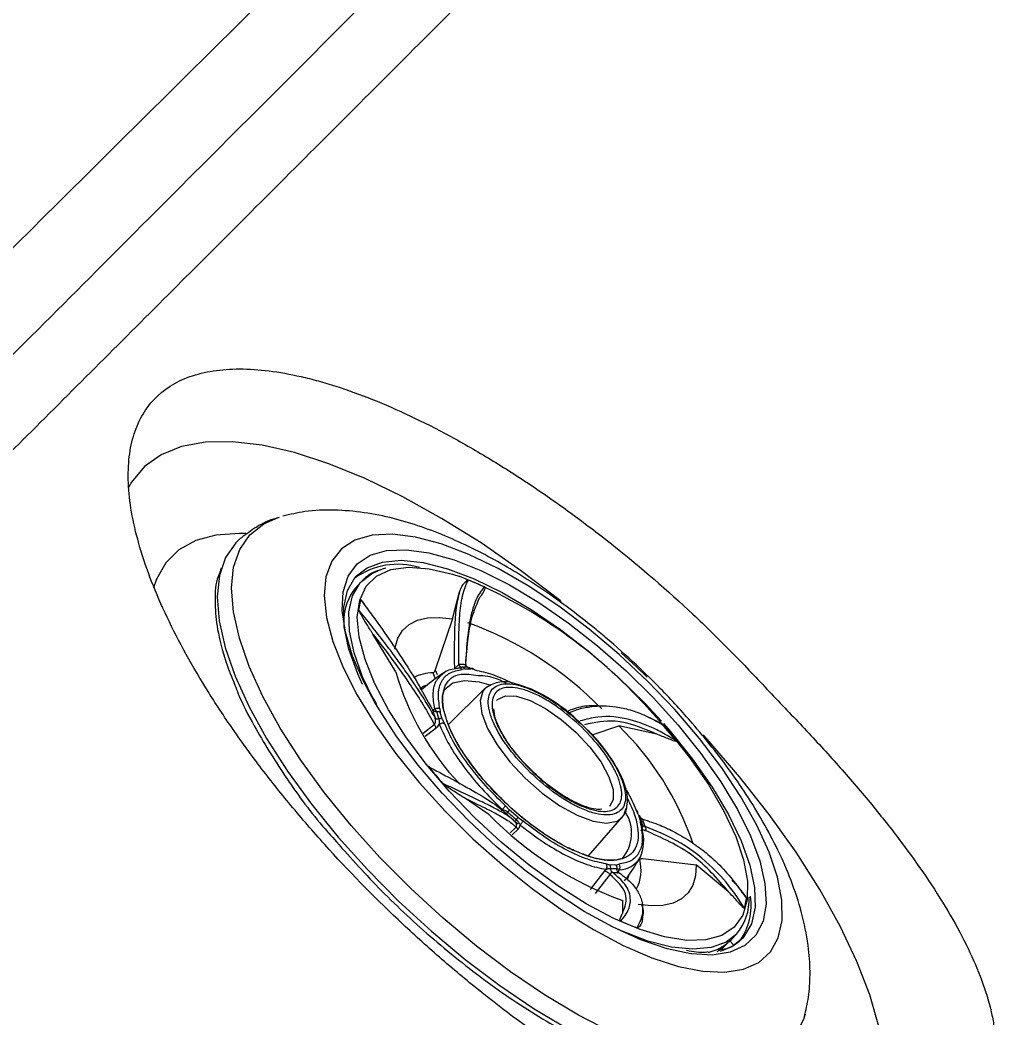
# Model space of a CAD drawing. Header units: inches. Extents: x 2 to 86, y -22 to 129.
# Drawn here: x 19.673 to 22.274, y 11.605 to 14.263 of the extents above; entities that cross this region are included whole.
import ezdxf

# ---------------------------------------------------------------- set-up
doc = ezdxf.new("R2010")
doc.units = ezdxf.units.IN
doc.header["$MEASUREMENT"] = 0
doc.layers.add('1', color=4, linetype='Continuous')
doc.layers.add('BDIM_CYAN', color=4, linetype='Continuous')

# ---------------------------------------------------------------- blocks, each defined once
blk = doc.blocks.new('2020 HS PILLOW')
at = {"layer": '1', "color": 2}
for points, knots in [([(5.8034, -0.0127), (5.5758, -0.0117), (5.1207, -0.0097), (4.4379, -0.0073), (3.7551, -0.0052), (3.0724, -0.0034), (2.3896, -0.0021), (1.7069, -0.001), (1.0241, -0.0003), (0.3414, 0), (-0.3414, 0), (-1.0241, -0.0003), (-1.7069, -0.001), (-2.3896, -0.0021), (-3.0724, -0.0034), (-3.7551, -0.0052), (-4.4379, -0.0073), (-5.1207, -0.0097), (-5.5758, -0.0117), (-5.8034, -0.0127)], [0, 0, 0, 0, 0.058824, 0.117648, 0.176472, 0.235295, 0.294119, 0.352942, 0.411765, 0.470588, 0.529412, 0.588235, 0.647058, 0.705881, 0.764705, 0.823528, 0.882352, 0.941176, 1, 1, 1, 1]), ([(5.8027, -0.0093), (4.0523, -0.005), (0.1838, 0.0045), (-3.6846, -0.0044), (-5.8027, -0.0093)], [0, 0, 0, 0, 0.452479, 1, 1, 1, 1])]:
    blk.add_open_spline(points, degree=3, knots=knots, dxfattribs=at)
blk = doc.blocks.new('2020 RHYTHM')
at = {"layer": 'BDIM_CYAN', "color": 3}
for p, q in [((17.9899, 11.9529), (17.9782, 11.9492)), ((18.2559, 11.8122), (18.2637, 11.8148)), ((18.2729, 11.8178), (18.2639, 11.8146)), ((18.2088, 11.782), (18.1957, 11.7682)), ((18.4508, 11.6825), (18.4698, 11.7549)), ((18.4508, 11.6825), (18.4051, 11.547)), ((18.3005, 11.5417), (18.2395, 11.6422)), ((18.4058, 11.522), (18.3993, 11.5387)), ((18.4051, 11.547), (18.41, 11.5342)), ((18.4839, 11.5501), (18.4766, 11.5477)), ((18.4839, 11.5501), (18.5001, 11.5495)), ((18.5103, 11.5466), (18.5001, 11.5495)), ((18.538, 11.4979), (18.4403, 11.4016)), ((18.3991, 11.44), (18.4031, 11.4419)), ((18.4031, 11.4419), (18.4089, 11.4358)), ((18.4176, 11.4429), (18.418, 11.4347)), ((18.424, 11.416), (18.418, 11.4347)), ((18.3732, 11.3786), (18.4028, 11.4013)), ((18.424, 11.416), (18.4301, 11.404)), ((18.802, 11.3949), (18.7888, 11.4075)), ((18.3781, 11.3702), (18.4075, 11.3926)), ((18.8232, 11.3739), (18.8935, 11.3979)), ((18.9945, 11.3755), (18.8935, 11.3979)), ((18.5478, 11.1617), (18.4828, 11.2058)), ((18.5923, 11.1848), (18.6029, 11.1738)), ((18.6251, 11.1544), (18.6029, 11.1738)), ((18.946, 11.161), (18.9399, 11.1731)), ((18.946, 11.161), (18.9519, 11.1423)), ((18.6175, 11.1431), (18.6196, 11.1403)), ((18.6251, 11.1544), (18.6384, 11.1447)), ((18.813, 11.0514), (18.9029, 11.1546)), ((18.9555, 11.1384), (18.9493, 11.1579)), ((18.9523, 11.1341), (18.9519, 11.1423)), ((18.6045, 11.1129), (18.6198, 11.1276)), ((18.6102, 11.108), (18.6259, 11.1231)), ((18.9534, 11.1185), (18.9554, 11.123)), ((18.1326, 11.1002), (18.1327, 11.1002)), ((18.1331, 11.1006), (18.1424, 11.0889)), ((18.8597, 11.0304), (18.8698, 11.0275)), ((18.8861, 11.0269), (18.8698, 11.0275)), ((18.8861, 11.0269), (18.8934, 11.0293)), ((18.9574, 11.0444), (19.0997, 11.0279)), ((19.1856, 10.9564), (19.0997, 11.0279)), ((18.8184, 10.9626), (18.8565, 11.012)), ((18.87, 11.0025), (18.8309, 10.9518)), ((18.8565, 11.012), (18.8597, 11.0159)), ((18.9194, 10.9989), (18.9162, 10.9882)), ((19.2228, 10.9521), (19.2188, 10.9602)), ((18.9043, 10.8996), (18.9044, 10.9325)), ((19.1936, 10.8294), (19.2066, 10.8432)), ((19.1779, 10.8136), (19.1896, 10.8253)), ((19.1896, 10.8253), (19.1936, 10.8294)), ((19.1985, 10.816), (19.1896, 10.8253)), ((19.1664, 10.8021), (19.1653, 10.8032))]:
    blk.add_line(p, q, dxfattribs=at)
at = {"layer": 'BDIM_CYAN', "color": 3, "flags": 128}
for points in [[(18.7405, 11.729), (18.7373, 11.7315), (18.6325, 11.8115), (18.5271, 11.8847), (18.4223, 11.9503), (18.3192, 12.0078), (18.2188, 12.0565), (18.1222, 12.0958), (18.0305, 12.1253), (17.9446, 12.1448), (17.8654, 12.1541), (17.7937, 12.1529), (17.7304, 12.1414), (17.6761, 12.1197), (17.6314, 12.088), (17.5967, 12.0466), (17.5886, 12.0328)], [(18.1812, 11.1327), (18.1108, 11.2194), (18.0477, 11.3063), (17.9927, 11.3921), (17.9468, 11.4757), (17.9104, 11.5558), (17.8841, 11.6313), (17.8683, 11.7012), (17.8631, 11.7645), (17.8688, 11.8203), (17.8851, 11.8678), (17.9119, 11.9064), (17.9488, 11.9355), (17.9875, 11.9523)], [(17.9013, 11.9097), (17.8843, 11.9102), (17.8218, 11.9057), (17.7678, 11.891), (17.7231, 11.8662), (17.6882, 11.8317), (17.6634, 11.788), (17.6558, 11.7655)], [(18.3624, 11.2474), (18.4315, 11.171), (18.5057, 11.0974), (18.5838, 11.0279), (18.6642, 10.9636), (18.7456, 10.9058), (18.8266, 10.8555), (18.9057, 10.8135), (18.9814, 10.7807), (19.0525, 10.7576), (19.1176, 10.7446), (19.1756, 10.742), (19.2254, 10.7498), (19.2663, 10.7678), (19.2974, 10.7958), (19.3181, 10.8333), (19.3282, 10.8795), (19.3274, 10.9337), (19.3158, 10.9948), (19.2935, 11.0619), (19.261, 11.1336), (19.2188, 11.2088), (19.1677, 11.286), (19.1086, 11.3639), (19.0425, 11.4412), (18.9707, 11.5163), (18.8944, 11.5881), (18.815, 11.6552), (18.7339, 11.7163), (18.6525, 11.7705), (18.5723, 11.8168), (18.4947, 11.8542), (18.4212, 11.8823), (18.3529, 11.9003), (18.2912, 11.9081), (18.2372, 11.9056), (18.1917, 11.8926), (18.1557, 11.8695), (18.1297, 11.8367), (18.1143, 11.7948), (18.1096, 11.7445), (18.1158, 11.6867), (18.1328, 11.6225), (18.1603, 11.5529), (18.1977, 11.4793), (18.2445, 11.4029), (18.2997, 11.3252), (18.3624, 11.2474)], [(17.8881, 11.8981), (17.8744, 11.8852), (17.8473, 11.8461), (17.8307, 11.798), (17.825, 11.7415), (17.8302, 11.6773), (17.8462, 11.6065), (17.8728, 11.53), (17.9097, 11.4489), (17.9563, 11.3643), (18.0119, 11.2773), (18.0759, 11.1893), (18.1472, 11.1015)], [(18.2438, 11.4614), (18.2151, 11.5152), (18.1854, 11.5838), (18.1661, 11.6474), (18.1577, 11.7048), (18.1602, 11.7549), (18.1736, 11.7966), (18.1977, 11.8292), (18.232, 11.8521), (18.2759, 11.8647), (18.3284, 11.8668), (18.3885, 11.8585), (18.4552, 11.8398), (18.527, 11.8112), (18.6026, 11.7731), (18.6805, 11.7264), (18.7593, 11.6719), (18.8373, 11.6107), (18.913, 11.544), (18.985, 11.473), (19.0519, 11.3993)], [(18.1961, 11.7973), (18.2237, 11.8188), (18.2648, 11.834), (18.315, 11.8386), (18.3732, 11.8326), (18.4383, 11.816), (18.5089, 11.7892), (18.5835, 11.7528), (18.6607, 11.7074), (18.7389, 11.654), (18.8165, 11.5937), (18.8919, 11.5277), (18.9636, 11.4573), (19.007, 11.4104)], [(19.0243, 11.3863), (19.0821, 11.3138), (19.1322, 11.2416), (19.1734, 11.171), (19.2049, 11.1037), (19.226, 11.0411), (19.2362, 10.9845), (19.2355, 10.9351), (19.2236, 10.894), (19.201, 10.862), (19.1681, 10.8398), (19.1256, 10.828), (19.0744, 10.8267), (19.0155, 10.836), (18.9504, 10.8556), (18.8802, 10.8853), (18.8066, 10.9242), (18.7311, 10.9717), (18.6554, 11.0267), (18.5809, 11.0879), (18.5093, 11.1542), (18.4422, 11.2241), (18.381, 11.2961), (18.3269, 11.3687), (18.2812, 11.4403), (18.2447, 11.5094), (18.2184, 11.5745), (18.2026, 11.6343), (18.1979, 11.6875), (18.2042, 11.7328), (18.2215, 11.7695), (18.2493, 11.7966), (18.2871, 11.8137), (18.3341, 11.8203), (18.3893, 11.8163), (18.4515, 11.8017), (18.4703, 11.7957)], [(18.2088, 11.782), (18.2357, 11.803), (18.2559, 11.8122)], [(18.2119, 11.5079), (18.1991, 11.5365), (18.1757, 11.6019), (18.1633, 11.6613), (18.1619, 11.7138), (18.1717, 11.758), (18.1925, 11.7933), (18.1961, 11.7973)], [(18.2399, 11.4695), (18.2118, 11.5287), (18.1891, 11.5922), (18.177, 11.65), (18.1757, 11.701), (18.1852, 11.744), (18.2053, 11.7782), (18.2088, 11.782)], [(18.2979, 11.6019), (18.2986, 11.6063), (18.3058, 11.6313), (18.3183, 11.652), (18.3358, 11.6681), (18.3582, 11.6792), (18.385, 11.6854), (18.4161, 11.6865), (18.4508, 11.6825)], [(18.969, 11.5279), (18.9407, 11.5549), (18.9001, 11.5926)], [(18.4275, 11.4907), (18.4303, 11.4949), (18.4518, 11.512), (18.4829, 11.5188), (18.5224, 11.5149), (18.5535, 11.5061)], [(18.538, 11.4979), (18.5318, 11.4899), (18.5247, 11.4643), (18.5289, 11.4305), (18.5442, 11.3907), (18.5697, 11.347), (18.6039, 11.3021), (18.6448, 11.2585), (18.69, 11.2187), (18.737, 11.1852), (18.7829, 11.1598), (18.8251, 11.144), (18.8612, 11.1387), (18.8891, 11.1443), (18.9029, 11.1546)], [(19.0881, 10.7905), (19.0856, 10.7908), (19.0221, 10.8044), (18.9526, 10.8281), (18.8787, 10.8615), (18.8018, 10.904), (18.7233, 10.9548), (18.6447, 11.0127), (18.5676, 11.0769), (18.4936, 11.1459), (18.424, 11.2184), (18.3601, 11.293), (18.3033, 11.3684), (18.2547, 11.4429), (18.2438, 11.4614)], [(18.5686, 11.4658), (18.5711, 11.4682), (18.5921, 11.4776), (18.6217, 11.4765), (18.658, 11.4651), (18.6984, 11.4441), (18.7403, 11.415), (18.7807, 11.3798), (18.817, 11.3408), (18.8466, 11.3008), (18.8675, 11.2624), (18.8783, 11.2283), (18.8783, 11.2007), (18.869, 11.1832)], [(18.9553, 11.4623), (18.96, 11.4575), (19.0243, 11.3863)], [(19.0126, 11.4042), (19.0301, 11.3841), (19.0901, 11.3094), (19.1423, 11.2348), (19.1857, 11.1619), (19.2194, 11.092), (19.2427, 11.0267), (19.2552, 10.9672), (19.2565, 10.9148), (19.2467, 10.8705), (19.226, 10.8353), (19.2225, 10.8314)], [(19.0519, 11.3993), (19.1124, 11.3241), (19.1653, 11.249), (19.2095, 11.1754), (19.2442, 11.1048), (19.2687, 11.0385), (19.2826, 10.9778), (19.2856, 10.924), (19.2776, 10.878), (19.2588, 10.8407), (19.2295, 10.8129), (19.1904, 10.7952), (19.1421, 10.7877), (19.0881, 10.7905)], [(19.5127, 10.252), (19.5453, 10.2833), (19.5748, 10.3294), (19.5937, 10.3844), (19.602, 10.4479), (19.5993, 10.519), (19.5859, 10.5972), (19.5618, 10.6814), (19.5272, 10.7709), (19.4826, 10.8647), (19.4285, 10.9618), (19.3653, 11.0612), (19.2938, 11.1617), (19.2147, 11.2625), (19.1289, 11.3623), (19.1184, 11.3739)], [(18.9029, 11.1546), (18.9071, 11.1603), (18.9135, 11.1788)], [(19.3893, 10.6299), (19.385, 10.6157), (19.3634, 10.5726), (19.3315, 10.5387), (19.2898, 10.5145), (19.2388, 10.5004), (19.1792, 10.4965), (19.112, 10.5029), (19.0379, 10.5196), (18.9582, 10.5462), (18.8739, 10.5824), (18.7861, 10.6277), (18.6962, 10.6815), (18.6053, 10.743), (18.5148, 10.8113), (18.4259, 10.8855), (18.3399, 10.9646), (18.2579, 11.0474), (18.1812, 11.1327)], [(18.1472, 11.1015), (18.2249, 11.015), (18.3079, 10.9312), (18.3951, 10.8511), (18.4851, 10.7759), (18.5768, 10.7067), (18.6689, 10.6444), (18.76, 10.59), (18.8489, 10.5441), (18.9343, 10.5074), (19.015, 10.4804), (19.09, 10.4636), (19.0931, 10.4631)], [(19.0997, 11.0279), (19.0978, 10.9988), (19.0905, 10.9737), (19.078, 10.953), (19.0605, 10.937), (19.0382, 10.9258), (19.0113, 10.9196), (18.9803, 10.9185), (18.9455, 10.9226)], [(19.2066, 10.8432), (19.1796, 10.8222), (19.1397, 10.8074), (19.0909, 10.8029), (19.0343, 10.8088), (18.9711, 10.8249), (18.9025, 10.851), (18.8721, 10.8649)], [(19.2225, 10.8314), (19.1948, 10.8098), (19.1631, 10.7969)]]:
    blk.add_lwpolyline(points, dxfattribs=at)
at = {"layer": 'BDIM_CYAN', "color": 3}
for centre, radius, start, end in [((18.3055, 11.6319), 0.1961, 72.9408, 126.0257), ((17.9681, 10.5456), 1.3472, 42.877, 68.1121), ((18.2183, 11.0601), 0.7759, 65.7827, 69.239), ((18.2983, 11.6783), 0.1364, 138.7632, 181.4859), ((18.3557, 11.6882), 0.1554, 162.9664, 173.0701), ((18.1632, 10.7692), 0.9613, 44.5264, 69.999), ((18.471, 11.4049), 0.1563, 84.7052, 91.0233), ((18.9951, 11.7389), 0.7221, 195.847, 223.4487), ((18.3962, 11.4396), 0.0991, 88.2375, 119.0755), ((18.479, 11.4027), 0.1513, 84.7042, 91.0237), ((18.6632, 11.5119), 0.2745, 195.383, 199.7229), ((18.6652, 11.5063), 0.2659, 195.3829, 199.7229), ((17.8767, 10.4111), 1.5047, 38.9487, 41.171), ((18.3426, 10.8314), 0.7902, 18.8153, 45.8003), ((19.5582, 12.2349), 1.5047, 218.9487, 221.1708), ((19.2332, 11.8358), 0.9613, 224.5264, 249.999), ((19.1971, 11.8325), 0.8943, 227.9668, 229.8996), ((18.8231, 11.1118), 0.1047, 319.6769, 32.8854), ((18.6998, 11.0654), 0.2659, 15.3829, 19.7229), ((18.6989, 11.0567), 0.2745, 15.383, 19.7228), ((18.8516, 11.0916), 0.1085, 336.0506, 16.7905), ((18.8936, 11.0807), 0.066, 270.8247, 329.8898), ((18.8404, 11.0136), 0.1125, 333.6434, 14.178), ((18.8859, 11.169), 0.1513, 264.7042, 271.0238), ((18.8911, 11.1637), 0.1563, 264.7042, 271.0238), ((19.1003, 10.9349), 0.1403, 319.2005, 2.8931), ((19.0773, 10.9206), 0.1685, 325.5023, 8.0945), ((19.0792, 10.9578), 0.1554, 342.9664, 353.0701), ((19.2165, 11.5859), 0.7759, 245.7827, 249.2386), ((19.1034, 10.9184), 0.1268, 282.7676, 312.797), ((19.0995, 10.8959), 0.1136, 299.6879, 313.6374)]:
    blk.add_arc(centre, radius, start, end, dxfattribs=at)
for points, knots in [([(15.5649, 10.4161), (15.5831, 10.4342), (15.6193, 10.4704), (15.6737, 10.5247), (15.7279, 10.579), (15.782, 10.633), (15.8359, 10.6869), (15.8896, 10.7407), (15.9431, 10.7942), (15.9965, 10.8475), (16.0496, 10.9007), (16.1025, 10.9536), (16.1552, 11.0063), (16.2077, 11.0588), (16.3615, 11.2126), (16.6187, 11.4698), (16.9801, 11.8312), (17.3507, 12.2017), (17.6573, 12.5084), (17.9138, 12.7649), (18.1038, 12.9549), (18.3008, 13.152), (18.4871, 13.3382), (18.6723, 13.5233), (18.8594, 13.7104), (19.0571, 13.9081), (19.3006, 14.1517), (19.5646, 14.4155), (19.8224, 14.6735), (20.008, 14.8589), (20.2003, 15.0516), (20.3784, 15.2296), (20.5635, 15.4148), (20.6928, 15.5441), (20.8254, 15.6765), (20.9581, 15.8089), (21.0878, 15.9389), (21.1949, 16.0461), (21.2846, 16.1355), (21.3618, 16.2129), (21.4279, 16.2791), (21.4829, 16.3341), (21.5265, 16.3778), (21.5588, 16.41), (21.5798, 16.4309), (21.59, 16.4411), (21.5932, 16.4443)], [0, 0, 0, 0, 0.010031, 0.019992, 0.029884, 0.039706, 0.049459, 0.059143, 0.068758, 0.078304, 0.087781, 0.097188, 0.106527, 0.115798, 0.124999, 0.187721, 0.25, 0.310343, 0.374999, 0.403116, 0.437499, 0.46875, 0.5, 0.528744, 0.559159, 0.591245, 0.625, 0.677541, 0.719208, 0.75, 0.767403, 0.8125, 0.83618, 0.857014, 0.875, 0.90022, 0.921053, 0.9375, 0.951594, 0.963894, 0.974399, 0.98311, 0.990026, 0.995147, 0.998472, 1, 1, 1, 1]), ([(19.4519, 14.7923), (19.2418, 14.5921), (19.035, 14.3929), (18.6278, 13.998), (18.4274, 13.8024), (17.8358, 13.2217), (17.4539, 12.843), (16.7148, 12.1061), (16.3577, 11.7478), (15.841, 11.2272), (15.672, 11.0565), (15.4234, 10.8052), (15.3413, 10.7221), (15.1788, 10.5576), (15.0983, 10.4761), (15.0186, 10.3956)], [0, 0, 0, 0, 0.125, 0.125, 0.25, 0.25, 0.5, 0.5, 0.75, 0.75, 0.875, 0.875, 0.9375, 0.9375, 1, 1, 1, 1]), ([(15.2421, 10.3413), (15.4032, 10.5024), (15.5671, 10.6671), (15.9013, 11.0021), (16.0713, 11.1727), (16.5898, 11.6929), (16.9465, 12.0506), (17.4965, 12.6018), (17.6823, 12.788), (18.0585, 13.1647), (18.2489, 13.3553), (18.6336, 13.7405), (18.8279, 13.935), (19.2194, 14.3279), (19.4166, 14.5262), (19.6141, 14.7262)], [0, 0, 0, 0, 0.125, 0.125, 0.25, 0.25, 0.5, 0.5, 0.625, 0.625, 0.75, 0.75, 0.875, 0.875, 1, 1, 1, 1]), ([(19.7192, 10.2845), (19.7628, 10.3011), (19.7986, 10.3237), (19.8404, 10.3661), (19.8524, 10.3816), (19.8673, 10.4072), (19.8718, 10.4161), (19.8797, 10.4346), (19.8831, 10.4442), (19.8972, 10.4934), (19.8997, 10.5372), (19.8924, 10.5975), (19.8903, 10.6099), (19.8853, 10.6352), (19.8822, 10.6481), (19.8714, 10.6874), (19.8622, 10.7143), (19.8401, 10.7696), (19.8271, 10.7979), (19.7975, 10.8561), (19.7808, 10.886), (19.7254, 10.9777), (19.6824, 11.04), (19.6095, 11.1356), (19.5838, 11.1678), (19.5431, 11.2168), (19.5292, 11.2332), (19.501, 11.266), (19.4866, 11.2824), (19.4428, 11.3315), (19.4127, 11.3641), (19.3511, 11.4296), (19.3196, 11.4625), (19.272, 11.5126), (19.2561, 11.5295), (19.224, 11.5633), (19.2077, 11.5803), (19.1585, 11.6305), (19.125, 11.663), (19.0231, 11.7584), (18.953, 11.8191), (18.8446, 11.9056), (18.8078, 11.9338), (18.7346, 11.9875), (18.6981, 12.0131), (18.6254, 12.0618), (18.5891, 12.085), (18.5167, 12.1289), (18.4806, 12.1497), (18.373, 12.208), (18.3041, 12.2405), (18.2048, 12.2803), (18.1724, 12.292), (18.1248, 12.3072), (18.1091, 12.3119), (18.0783, 12.3204), (18.0632, 12.3242), (17.9891, 12.3412), (17.9347, 12.348), (17.8727, 12.3481), (17.8606, 12.3476), (17.837, 12.3459), (17.8254, 12.3447), (17.7921, 12.3395), (17.7715, 12.3344), (17.7144, 12.314), (17.6826, 12.2939), (17.6508, 12.2603), (17.6448, 12.2531), (17.6338, 12.2381), (17.6288, 12.2302), (17.615, 12.2055), (17.6076, 12.1875), (17.5962, 12.1488), (17.5923, 12.128), (17.5891, 12.0947), (17.5885, 12.0832), (17.5882, 12.0594), (17.5885, 12.0472), (17.5922, 11.985), (17.6024, 11.931), (17.6281, 11.8437), (17.6384, 11.8135), (17.6627, 11.751), (17.6765, 11.7192), (17.7225, 11.6222), (17.7594, 11.5554), (17.8134, 11.4691), (17.8246, 11.4517), (17.8477, 11.4168), (17.8596, 11.3993), (17.8961, 11.347), (17.9216, 11.3121), (17.9751, 11.2425), (18.003, 11.2077), (18.0466, 11.1556), (18.0615, 11.1383), (18.0918, 11.1036), (18.1072, 11.0862), (18.1855, 11.0002), (18.2509, 10.9339), (18.353, 10.8381), (18.3877, 10.8068), (18.4409, 10.7607), (18.4588, 10.7455), (18.4945, 10.7158), (18.5124, 10.7012), (18.6021, 10.6297), (18.6742, 10.577), (18.7829, 10.5045), (18.8194, 10.4814), (18.8926, 10.439), (18.9295, 10.4195), (19.0398, 10.366), (19.1126, 10.3366), (19.2556, 10.2902), (19.3238, 10.2739), (19.4203, 10.2592), (19.4516, 10.256), (19.497, 10.2535), (19.5118, 10.2532), (19.5411, 10.2532), (19.5555, 10.2536), (19.6255, 10.2579), (19.6755, 10.2679), (19.7192, 10.2845)], [0, 0, 0, 0, 0.03125, 0.03125, 0.046875, 0.046875, 0.054687, 0.054687, 0.0625, 0.0625, 0.09375, 0.09375, 0.101562, 0.101562, 0.109375, 0.109375, 0.125, 0.125, 0.140625, 0.140625, 0.15625, 0.15625, 0.1875, 0.1875, 0.203125, 0.203125, 0.210937, 0.210937, 0.21875, 0.21875, 0.234375, 0.234375, 0.25, 0.25, 0.257812, 0.257812, 0.265625, 0.265625, 0.28125, 0.28125, 0.3125, 0.3125, 0.328125, 0.328125, 0.34375, 0.34375, 0.359375, 0.359375, 0.375, 0.375, 0.40625, 0.40625, 0.421875, 0.421875, 0.429687, 0.429687, 0.4375, 0.4375, 0.46875, 0.46875, 0.476562, 0.476562, 0.484375, 0.484375, 0.5, 0.5, 0.53125, 0.53125, 0.539062, 0.539062, 0.546875, 0.546875, 0.5625, 0.5625, 0.578125, 0.578125, 0.585937, 0.585937, 0.59375, 0.59375, 0.625, 0.625, 0.640625, 0.640625, 0.65625, 0.65625, 0.6875, 0.6875, 0.695313, 0.695313, 0.703125, 0.703125, 0.71875, 0.71875, 0.734375, 0.734375, 0.742188, 0.742188, 0.75, 0.75, 0.78125, 0.78125, 0.796875, 0.796875, 0.804688, 0.804688, 0.8125, 0.8125, 0.84375, 0.84375, 0.859375, 0.859375, 0.875, 0.875, 0.90625, 0.90625, 0.9375, 0.9375, 0.953125, 0.953125, 0.960938, 0.960938, 0.96875, 0.96875, 1, 1, 1, 1]), ([(18.9404, 11.56), (18.9134, 11.5847), (18.8754, 11.6194), (18.8174, 11.6674), (18.7676, 11.7064), (18.7078, 11.7497), (18.645, 11.7916), (18.5789, 11.8314), (18.5106, 11.868), (18.4403, 11.9006), (18.3679, 11.9287), (18.2929, 11.9512), (18.2153, 11.967), (18.136, 11.9738), (18.062, 11.9708), (18.019, 11.9606), (17.9997, 11.9561)], [0, 0, 0, 0, 0.090706, 0.127406, 0.187948, 0.250013, 0.315921, 0.384647, 0.455978, 0.528763, 0.604419, 0.682521, 0.763513, 0.846234, 0.930977, 1, 1, 1, 1]), ([(17.9825, 11.9506), (17.9821, 11.9505), (17.9635, 11.9458), (17.9306, 11.9295), (17.902, 11.908), (17.8884, 11.8978)], [0, 0, 0, 0, 0.012955, 0.530887, 1, 1, 1, 1]), ([(17.8359, 11.8174), (17.8346, 11.8137), (17.8311, 11.8039), (17.8197, 11.7764), (17.8179, 11.7251), (17.8248, 11.6515), (17.8426, 11.5788), (17.8638, 11.5268), (17.8721, 11.5066)], [0, 0, 0, 0, 0.046271, 0.125079, 0.361337, 0.577889, 0.836052, 1, 1, 1, 1]), ([(18.2593, 11.813), (18.2533, 11.8112), (18.2327, 11.8049), (18.2187, 11.7915), (18.2088, 11.7821)], [0, 0, 0, 0, 0.295234, 1, 1, 1, 1]), ([(18.4682, 11.5612), (18.4681, 11.5774), (18.4679, 11.6079), (18.4683, 11.6512), (18.4699, 11.6873), (18.4731, 11.7192), (18.4778, 11.7449), (18.4844, 11.768), (18.4903, 11.7796), (18.4934, 11.7856)], [0, 0, 0, 0, 0.154271, 0.288952, 0.454424, 0.575072, 0.714225, 0.852753, 1, 1, 1, 1]), ([(18.4698, 11.7549), (18.4708, 11.7575), (18.4738, 11.7646), (18.4787, 11.7732), (18.4838, 11.7799), (18.4875, 11.7834), (18.49, 11.7851), (18.4917, 11.7857), (18.4927, 11.7858), (18.4932, 11.7856), (18.4934, 11.7856)], [0, 0, 0, 0, 0.191801, 0.519634, 0.729787, 0.856818, 0.93009, 0.970764, 0.992671, 1, 1, 1, 1]), ([(18.4698, 11.7549), (18.4665, 11.7414), (18.4601, 11.7151), (18.4565, 11.6634), (18.4558, 11.6085), (18.456, 11.569), (18.4561, 11.5496)], [0, 0, 0, 0, 0.2807474, 0.5455521, 0.7768174, 1, 1, 1, 1]), ([(18.5314, 11.7621), (18.5276, 11.7571), (18.5169, 11.7428), (18.5018, 11.7045), (18.491, 11.6423), (18.4871, 11.586), (18.4854, 11.5606)], [0, 0, 0, 0, 0.141781, 0.406989, 0.731223, 1, 1, 1, 1]), ([(18.5366, 11.7677), (18.5367, 11.7677), (18.5369, 11.7676), (18.5372, 11.7673), (18.5374, 11.7671), (18.5376, 11.7667), (18.5379, 11.766), (18.5379, 11.7636), (18.5349, 11.7565), (18.5292, 11.7479), (18.5241, 11.7402), (18.5223, 11.7376)], [0, 0, 0, 0, 0.005501, 0.011055, 0.016084, 0.02158, 0.030977, 0.060324, 0.195274, 0.730604, 1, 1, 1, 1]), ([(18.5366, 11.7677), (18.5364, 11.7675), (18.5358, 11.7669), (18.534, 11.7651), (18.5325, 11.7634), (18.5314, 11.7621)], [0, 0, 0, 0, 0.12489, 0.333597, 1, 1, 1, 1]), ([(18.2071, 11.7337), (18.2072, 11.7338), (18.2072, 11.7339), (18.2073, 11.7339), (18.2076, 11.7338), (18.2079, 11.7336), (18.2086, 11.733), (18.2112, 11.73), (18.2151, 11.7243), (18.2183, 11.7191), (18.2199, 11.7163)], [0, 0, 0, 0, 0.015733, 0.03162, 0.046004, 0.061723, 0.088601, 0.172539, 0.558526, 1, 1, 1, 1]), ([(18.2071, 11.7337), (18.2076, 11.7331), (18.2088, 11.7314), (18.2125, 11.7264), (18.2242, 11.7105), (18.2516, 11.6727), (18.2976, 11.6067), (18.3526, 11.524), (18.3842, 11.4656), (18.3985, 11.4391)], [0, 0, 0, 0, 0.0073249, 0.0195658, 0.0586506, 0.1921162, 0.4417694, 0.7469865, 1, 1, 1, 1]), ([(18.5223, 11.7376), (18.5132, 11.7173), (18.4947, 11.6764), (18.4884, 11.5983), (18.4853, 11.5588)], [0, 0, 0, 0, 0.495173, 1, 1, 1, 1]), ([(18.2395, 11.6422), (18.2367, 11.6465), (18.2294, 11.6582), (18.2194, 11.6743), (18.2108, 11.6887), (18.2058, 11.6974), (18.2032, 11.7024), (18.2019, 11.7051), (18.2015, 11.7064), (18.2015, 11.7069), (18.2015, 11.707)], [0, 0, 0, 0, 0.191797, 0.519572, 0.729704, 0.856737, 0.930022, 0.970712, 0.992634, 1, 1, 1, 1]), ([(18.4048, 11.4193), (18.3972, 11.4329), (18.3826, 11.459), (18.3566, 11.4996), (18.3294, 11.5394), (18.3002, 11.5799), (18.2574, 11.637), (18.2245, 11.6781), (18.2015, 11.707)], [0, 0, 0, 0, 0.135552, 0.260798, 0.405842, 0.535564, 0.673856, 1, 1, 1, 1]), ([(18.2395, 11.6422), (18.2582, 11.6178), (18.2925, 11.573), (18.3382, 11.5083), (18.3747, 11.4524), (18.3935, 11.4182), (18.4028, 11.4013)], [0, 0, 0, 0, 0.317509, 0.583481, 0.794833, 1, 1, 1, 1]), ([(18.4561, 11.5496), (18.4565, 11.5501), (18.4575, 11.5511), (18.4597, 11.5534), (18.4626, 11.5562), (18.4658, 11.5591), (18.4674, 11.5605), (18.4682, 11.5612)], [0, 0, 0, 0, 0.111467, 0.230181, 0.482258, 0.743371, 1, 1, 1, 1]), ([(18.4854, 11.5606), (18.4859, 11.5608), (18.4868, 11.5614), (18.4873, 11.5614), (18.4871, 11.561), (18.4868, 11.5605), (18.4861, 11.5597), (18.4856, 11.5591), (18.4853, 11.5588)], [0, 0, 0, 0, 0.277558, 0.532524, 0.651825, 0.767232, 0.882131, 1, 1, 1, 1]), ([(18.493, 11.5534), (18.4921, 11.5535), (18.4902, 11.5537), (18.4879, 11.5554), (18.4862, 11.5578), (18.4856, 11.5597), (18.4854, 11.5606)], [0, 0, 0, 0, 0.266689, 0.531115, 0.778754, 1, 1, 1, 1]), ([(18.4917, 11.5535), (18.4911, 11.5538), (18.4899, 11.5543), (18.4881, 11.5564), (18.4872, 11.559), (18.4872, 11.5606), (18.4872, 11.5613)], [0, 0, 0, 0, 0.280594, 0.542878, 0.7832, 1, 1, 1, 1]), ([(19.3875, 10.6233), (19.3916, 10.6404), (19.4001, 10.6755), (19.4039, 10.7369), (19.3997, 10.8089), (19.3844, 10.8899), (19.3579, 10.9747), (19.3237, 11.0558), (19.2839, 11.1326), (19.24, 11.2056), (19.1927, 11.275), (19.1425, 11.3414), (19.0944, 11.3995), (19.0481, 11.4515), (18.9989, 11.5036), (18.9618, 11.5393), (18.9404, 11.56)], [0, 0, 0, 0, 0.0616, 0.126026, 0.197135, 0.285345, 0.373949, 0.459329, 0.538608, 0.614756, 0.688713, 0.757561, 0.825979, 0.876011, 0.928118, 1, 1, 1, 1]), ([(18.4298, 11.54), (18.4242, 11.5364), (18.4025, 11.5224), (18.383, 11.5059), (18.3686, 11.4936)], [0, 0, 0, 0, 0.258961, 1, 1, 1, 1]), ([(18.4287, 11.5387), (18.4212, 11.5325), (18.4054, 11.5197), (18.3964, 11.4866), (18.4009, 11.4568), (18.4031, 11.4419)], [0, 0, 0, 0, 0.317153, 0.658577, 1, 1, 1, 1]), ([(18.4051, 11.547), (18.4046, 11.5456), (18.4036, 11.5427), (18.4017, 11.5399), (18.4002, 11.5388), (18.3995, 11.5387), (18.3993, 11.5387)], [0, 0, 0, 0, 0.355757, 0.72292, 0.91627, 1, 1, 1, 1]), ([(18.4176, 11.4429), (18.4154, 11.4572), (18.411, 11.4862), (18.4208, 11.5182), (18.4416, 11.5407), (18.465, 11.5454), (18.4766, 11.5477)], [0, 0, 0, 0, 0.247011, 0.5, 0.752989, 1, 1, 1, 1]), ([(18.4322, 11.4265), (18.4307, 11.4309), (18.4242, 11.4501), (18.4236, 11.4779), (18.4332, 11.5152), (18.4618, 11.5404), (18.5031, 11.5344), (18.5192, 11.532)], [0, 0, 0, 0, 0.056678, 0.246923, 0.433213, 0.779275, 1, 1, 1, 1]), ([(18.464, 11.5502), (18.451, 11.5488), (18.4369, 11.5472), (18.4292, 11.5392), (18.4287, 11.5387)], [0, 0, 0, 0, 0.933631, 1, 1, 1, 1]), ([(18.4634, 11.55), (18.4634, 11.55), (18.4644, 11.5506), (18.4671, 11.5519), (18.4711, 11.5537), (18.4729, 11.5542), (18.4738, 11.5545)], [0, 0, 0, 0, 0.009298, 0.219706, 0.623953, 1, 1, 1, 1]), ([(18.4763, 11.554), (18.4742, 11.5536), (18.4705, 11.5528), (18.466, 11.551), (18.464, 11.5502)], [0, 0, 0, 0, 0.571399, 1, 1, 1, 1]), ([(18.493, 11.5534), (18.4937, 11.5533), (18.4951, 11.5532), (18.497, 11.5524), (18.4988, 11.5512), (18.4997, 11.55), (18.5001, 11.5495)], [0, 0, 0, 0, 0.257259, 0.51339, 0.762603, 1, 1, 1, 1]), ([(18.5103, 11.5466), (18.5259, 11.5435), (18.5565, 11.5374), (18.5929, 11.5202), (18.6107, 11.5117)], [0, 0, 0, 0, 0.51059, 1, 1, 1, 1]), ([(17.8721, 11.5066), (17.875, 11.4989), (17.8882, 11.4641), (17.9296, 11.3838), (18.0023, 11.266), (18.0752, 11.1647), (18.1234, 11.1105), (18.1326, 11.1002)], [0, 0, 0, 0, 0.0626313, 0.2804185, 0.6041226, 0.9246097, 1, 1, 1, 1]), ([(18.2502, 11.4547), (18.2389, 11.4736), (18.2264, 11.4948), (18.218, 11.5143), (18.2171, 11.5163)], [0, 0, 0, 0, 0.892905, 1, 1, 1, 1]), ([(18.3648, 11.4948), (18.3673, 11.498), (18.3719, 11.5038), (18.3805, 11.5055), (18.3844, 11.5062)], [0, 0, 0, 0, 0.546292, 1, 1, 1, 1]), ([(18.5192, 11.532), (18.5274, 11.5319), (18.5478, 11.5317), (18.5756, 11.5216), (18.5932, 11.5124), (18.594, 11.512)], [0, 0, 0, 0, 0.391805, 0.974157, 1, 1, 1, 1]), ([(18.6204, 11.5092), (18.619, 11.5097), (18.6004, 11.5161), (18.5684, 11.5161), (18.5485, 11.5042), (18.538, 11.4979)], [0, 0, 0, 0, 0.03579, 0.490855, 1, 1, 1, 1]), ([(18.659, 11.2728), (18.6387, 11.2942), (18.6075, 11.327), (18.577, 11.3728), (18.559, 11.407), (18.5483, 11.4382), (18.5442, 11.4724), (18.5562, 11.5024), (18.5889, 11.5123), (18.6256, 11.5071), (18.6587, 11.496), (18.6947, 11.4779), (18.7427, 11.4477), (18.7768, 11.4174), (18.799, 11.3977)], [0, 0, 0, 0, 0.119728, 0.18418, 0.25, 0.31582, 0.380272, 0.5, 0.619728, 0.68418, 0.75, 0.81582, 0.880272, 1, 1, 1, 1]), ([(18.7888, 11.4075), (18.7823, 11.4138), (18.7558, 11.4395), (18.7113, 11.4699), (18.6603, 11.4975), (18.6339, 11.5052), (18.6204, 11.5092)], [0, 0, 0, 0, 0.1222426, 0.4987404, 0.7430161, 1, 1, 1, 1]), ([(18.4319, 11.4263), (18.4311, 11.4291), (18.4284, 11.4379), (18.426, 11.4526), (18.4249, 11.4698), (18.4263, 11.4835), (18.429, 11.4928), (18.4297, 11.4944), (18.43, 11.4951)], [0, 0, 0, 0, 0.088392, 0.277177, 0.513807, 0.737043, 0.882927, 1, 1, 1, 1]), ([(18.7951, 11.3943), (18.7742, 11.4129), (18.742, 11.4416), (18.6966, 11.4701), (18.6625, 11.4872), (18.6312, 11.4978), (18.5966, 11.5026), (18.5657, 11.4932), (18.5543, 11.4649), (18.5582, 11.4326), (18.5683, 11.4031), (18.5853, 11.3708), (18.6142, 11.3275), (18.6437, 11.2964), (18.6628, 11.2762)], [0, 0, 0, 0, 0.119728, 0.18418, 0.25, 0.31582, 0.380272, 0.5, 0.619728, 0.68418, 0.75, 0.81582, 0.880272, 1, 1, 1, 1]), ([(18.4089, 11.4358), (18.4077, 11.4356), (18.4055, 11.4353), (18.4024, 11.4359), (18.3999, 11.4373), (18.399, 11.4385), (18.3985, 11.4391)], [0, 0, 0, 0, 0.266689, 0.531115, 0.778754, 1, 1, 1, 1]), ([(18.5357, 11.2521), (18.534, 11.254), (18.5231, 11.2664), (18.5048, 11.2896), (18.482, 11.3216), (18.4626, 11.3533), (18.4472, 11.3836), (18.4369, 11.408), (18.4333, 11.4214), (18.4319, 11.4263)], [0, 0, 0, 0, 0.032654, 0.205729, 0.378909, 0.55739, 0.733842, 0.902768, 1, 1, 1, 1]), ([(18.5326, 11.2554), (18.5083, 11.2868), (18.4708, 11.335), (18.4419, 11.3925), (18.435, 11.4165), (18.4322, 11.4265)], [0, 0, 0, 0, 0.519675, 0.799426, 1, 1, 1, 1]), ([(18.6573, 11.2842), (18.6511, 11.2903), (18.6277, 11.3127), (18.6007, 11.3488), (18.5775, 11.3871), (18.5638, 11.4186), (18.5623, 11.4351), (18.5615, 11.4435)], [0, 0, 0, 0, 0.105774, 0.394097, 0.575856, 0.78143, 1, 1, 1, 1]), ([(18.8431, 11.4505), (18.8336, 11.451), (18.8085, 11.4521), (18.7793, 11.446), (18.7601, 11.4379), (18.7555, 11.4359)], [0, 0, 0, 0, 0.319116, 0.837623, 1, 1, 1, 1]), ([(18.7602, 11.4325), (18.7665, 11.4351), (18.7836, 11.4423), (18.8137, 11.449), (18.8495, 11.4522), (18.8869, 11.4493), (18.9253, 11.4406), (18.9666, 11.4255), (18.9949, 11.4097), (19.0093, 11.4016)], [0, 0, 0, 0, 0.079185, 0.213368, 0.369032, 0.510025, 0.657239, 0.824163, 1, 1, 1, 1]), ([(18.4028, 11.4013), (18.4032, 11.4019), (18.4041, 11.403), (18.4053, 11.4058), (18.4062, 11.4099), (18.4062, 11.4149), (18.4053, 11.4178), (18.4048, 11.4193)], [0, 0, 0, 0, 0.111469, 0.230184, 0.482261, 0.743373, 1, 1, 1, 1]), ([(18.4075, 11.3926), (18.4073, 11.3933), (18.4069, 11.3946), (18.4058, 11.3969), (18.4044, 11.3993), (18.4033, 11.4006), (18.4028, 11.4013)], [0, 0, 0, 0, 0.245337, 0.5, 0.754663, 1, 1, 1, 1]), ([(18.4075, 11.3926), (18.409, 11.3937), (18.4123, 11.3962), (18.4147, 11.3998), (18.416, 11.4017)], [0, 0, 0, 0, 0.459354, 1, 1, 1, 1]), ([(18.4149, 11.4166), (18.4155, 11.414), (18.4164, 11.4094), (18.4161, 11.404), (18.416, 11.4017)], [0, 0, 0, 0, 0.571403, 1, 1, 1, 1]), ([(18.416, 11.4017), (18.4242, 11.3837), (18.4406, 11.3477), (18.4799, 11.2892), (18.5275, 11.2304), (18.5649, 11.1937), (18.5836, 11.1753)], [0, 0, 0, 0, 0.25, 0.5, 0.75, 1, 1, 1, 1]), ([(18.5923, 11.1848), (18.5744, 11.2024), (18.5382, 11.2379), (18.4919, 11.295), (18.4538, 11.3519), (18.4379, 11.3867), (18.4301, 11.404)], [0, 0, 0, 0, 0.247011, 0.5, 0.752989, 1, 1, 1, 1]), ([(19.0469, 11.357), (19.0462, 11.3574), (19.0445, 11.3586), (19.0392, 11.362), (19.0226, 11.3725), (18.984, 11.394), (18.9192, 11.4181), (18.8499, 11.4268), (18.8063, 11.415), (18.7907, 11.4108)], [0, 0, 0, 0, 0.007983, 0.021325, 0.063926, 0.2094, 0.481514, 0.81419, 1, 1, 1, 1]), ([(18.9945, 11.3755), (18.9575, 11.3916), (18.8931, 11.4196), (18.8295, 11.4065), (18.8024, 11.4009)], [0, 0, 0, 0, 0.574261, 1, 1, 1, 1]), ([(18.9735, 11.4204), (18.9749, 11.4199), (18.9809, 11.4176), (18.9898, 11.4134), (18.9988, 11.4086), (19.0041, 11.4055), (19.0071, 11.4035), (19.0086, 11.4023), (19.0092, 11.4018), (19.0093, 11.4016)], [0, 0, 0, 0, 0.115482, 0.502407, 0.736304, 0.871225, 0.946128, 0.986477, 1, 1, 1, 1]), ([(18.799, 11.3977), (18.8192, 11.3764), (18.8504, 11.3435), (18.881, 11.2977), (18.8989, 11.2636), (18.9096, 11.2324), (18.9137, 11.1981), (18.9017, 11.1682), (18.869, 11.1582), (18.8324, 11.1634), (18.7993, 11.1746), (18.7632, 11.1926), (18.7152, 11.2228), (18.6812, 11.2531), (18.659, 11.2728)], [0, 0, 0, 0, 0.119728, 0.18418, 0.25, 0.31582, 0.380272, 0.5, 0.619728, 0.68418, 0.75, 0.81582, 0.880272, 1, 1, 1, 1]), ([(18.6628, 11.2762), (18.6838, 11.2576), (18.716, 11.229), (18.7614, 11.2004), (18.7954, 11.1834), (18.8267, 11.1728), (18.8614, 11.1679), (18.8923, 11.1773), (18.9036, 11.2056), (18.8998, 11.238), (18.8897, 11.2675), (18.8727, 11.2998), (18.8438, 11.3431), (18.8143, 11.3741), (18.7951, 11.3943)], [0, 0, 0, 0, 0.119728, 0.18418, 0.25, 0.31582, 0.380272, 0.5, 0.619728, 0.68418, 0.75, 0.81582, 0.880272, 1, 1, 1, 1]), ([(18.9154, 11.1834), (18.9163, 11.1913), (18.9191, 11.2155), (18.9027, 11.2647), (18.8668, 11.3232), (18.8316, 11.3677), (18.8079, 11.3895), (18.802, 11.3949)], [0, 0, 0, 0, 0.141875, 0.435005, 0.685301, 0.922052, 1, 1, 1, 1]), ([(19.0469, 11.357), (19.047, 11.3569), (19.0471, 11.3567), (19.0472, 11.3564), (19.0472, 11.3562), (19.0471, 11.356), (19.0466, 11.3559), (19.0438, 11.3564), (19.0316, 11.3609), (19.0145, 11.3679), (18.9995, 11.3736), (18.9945, 11.3755)], [0, 0, 0, 0, 0.005486, 0.011027, 0.016042, 0.021524, 0.030897, 0.060168, 0.194769, 0.728714, 1, 1, 1, 1]), ([(18.388, 11.289), (18.3879, 11.2891), (18.3878, 11.2893), (18.3876, 11.2896), (18.3876, 11.2898), (18.3877, 11.2899), (18.3881, 11.2899), (18.3891, 11.2896), (18.3902, 11.289), (18.3907, 11.2887)], [0, 0, 0, 0, 0.056249, 0.11305, 0.164473, 0.220673, 0.316767, 0.616862, 1, 1, 1, 1]), ([(18.388, 11.289), (18.3887, 11.2887), (18.3906, 11.2877), (18.3962, 11.2847), (18.4139, 11.2753), (18.4531, 11.2544), (18.5106, 11.2225), (18.5603, 11.1935), (18.5776, 11.1775), (18.5836, 11.1719)], [0, 0, 0, 0, 0.008022, 0.021429, 0.064239, 0.210428, 0.483877, 0.818187, 1, 1, 1, 1]), ([(18.8482, 11.1757), (18.8433, 11.1754), (18.8322, 11.1747), (18.8089, 11.1809), (18.7753, 11.1944), (18.7316, 11.2198), (18.6881, 11.2527), (18.6654, 11.276), (18.6573, 11.2842)], [0, 0, 0, 0, 0.1248729, 0.2783963, 0.4160354, 0.6531147, 0.8774687, 1, 1, 1, 1]), ([(18.4828, 11.2058), (18.4795, 11.2079), (18.4703, 11.2137), (18.4567, 11.2224), (18.4436, 11.2309), (18.4344, 11.2374), (18.4286, 11.2413), (18.4258, 11.2441), (18.4255, 11.2444)], [0, 0, 0, 0, 0.191782, 0.518998, 0.728969, 0.85611, 0.98384, 1, 1, 1, 1]), ([(18.6177, 11.1424), (18.6135, 11.1464), (18.6055, 11.1542), (18.5841, 11.1676), (18.5546, 11.1833), (18.5153, 11.2024), (18.4716, 11.223), (18.4401, 11.2376), (18.4255, 11.2444)], [0, 0, 0, 0, 0.1542187, 0.3014638, 0.4779896, 0.6617162, 0.8436327, 1, 1, 1, 1]), ([(18.7957, 11.0575), (18.7899, 11.0595), (18.7684, 11.0668), (18.7265, 11.0895), (18.6734, 11.1242), (18.6051, 11.1777), (18.5612, 11.2248), (18.5326, 11.2554)], [0, 0, 0, 0, 0.070612, 0.264305, 0.457998, 0.647666, 1, 1, 1, 1]), ([(18.5938, 11.1915), (18.5778, 11.2071), (18.5575, 11.2269), (18.5396, 11.2476), (18.5357, 11.2521)], [0, 0, 0, 0, 0.786463, 1, 1, 1, 1]), ([(18.9089, 11.2331), (18.9107, 11.2306), (18.9248, 11.2095), (18.9328, 11.1901), (18.9399, 11.1731)], [0, 0, 0, 0, 0.122728, 1, 1, 1, 1]), ([(18.4828, 11.2058), (18.5019, 11.1966), (18.5398, 11.1785), (18.5761, 11.1598), (18.5984, 11.1463), (18.6116, 11.1367), (18.6171, 11.1307), (18.6198, 11.1276)], [0, 0, 0, 0, 0.284599, 0.565427, 0.713522, 0.857932, 1, 1, 1, 1]), ([(18.7955, 11.0573), (18.7826, 11.0626), (18.7566, 11.0731), (18.7173, 11.0957), (18.6825, 11.1186), (18.6515, 11.1417), (18.6223, 11.1654), (18.6029, 11.1831), (18.5938, 11.1915)], [0, 0, 0, 0, 0.203239, 0.41035, 0.572909, 0.705665, 0.86003, 1, 1, 1, 1]), ([(18.9165, 11.2041), (18.9205, 11.1964), (18.9331, 11.1724), (18.9434, 11.1365), (18.9469, 11.099), (18.9368, 11.0614), (18.9008, 11.0363), (18.8451, 11.0384), (18.8056, 11.0536), (18.7957, 11.0575)], [0, 0, 0, 0, 0.061665, 0.191414, 0.321162, 0.448214, 0.684231, 0.920248, 1, 1, 1, 1]), ([(18.6259, 11.1364), (18.6255, 11.1367), (18.6101, 11.149), (18.5949, 11.1631), (18.58, 11.1769)], [0, 0, 0, 0, 0.023208, 1, 1, 1, 1]), ([(18.5836, 11.1753), (18.5857, 11.1746), (18.5892, 11.1734), (18.5944, 11.1714), (18.597, 11.1693), (18.5983, 11.1682)], [0, 0, 0, 0, 0.40286, 0.687897, 1, 1, 1, 1]), ([(18.9029, 11.1546), (18.9085, 11.1617), (18.9149, 11.1699), (18.9153, 11.1819), (18.9154, 11.1834)], [0, 0, 0, 0, 0.876514, 1, 1, 1, 1]), ([(18.6198, 11.1276), (18.6202, 11.1282), (18.6211, 11.1292), (18.6219, 11.1318), (18.622, 11.1352), (18.6206, 11.1392), (18.6186, 11.1414), (18.6177, 11.1424)], [0, 0, 0, 0, 0.111418, 0.230072, 0.482003, 0.743082, 1, 1, 1, 1]), ([(18.6211, 11.1484), (18.6231, 11.1463), (18.6273, 11.1419), (18.6299, 11.1366), (18.6312, 11.1339)], [0, 0, 0, 0, 0.490746, 1, 1, 1, 1]), ([(18.6259, 11.1231), (18.6272, 11.1245), (18.6299, 11.1276), (18.6308, 11.1317), (18.6312, 11.1339)], [0, 0, 0, 0, 0.459104, 1, 1, 1, 1]), ([(18.6312, 11.1339), (18.6515, 11.1184), (18.6921, 11.0873), (18.7528, 11.0519), (18.8105, 11.0261), (18.8433, 11.0193), (18.8597, 11.0159)], [0, 0, 0, 0, 0.25, 0.5, 0.75, 1, 1, 1, 1]), ([(18.8597, 11.0304), (18.844, 11.0337), (18.8122, 11.0402), (18.7562, 11.0653), (18.6971, 11.0997), (18.6579, 11.1298), (18.6384, 11.1447)], [0, 0, 0, 0, 0.247011, 0.5, 0.752989, 1, 1, 1, 1]), ([(18.9523, 11.1341), (18.9545, 11.1198), (18.959, 11.0909), (18.9492, 11.0588), (18.9283, 11.0363), (18.9049, 11.0316), (18.8934, 11.0293)], [0, 0, 0, 0, 0.247012, 0.5, 0.752988, 1, 1, 1, 1]), ([(18.9508, 11.1528), (18.952, 11.1525), (18.9544, 11.1521), (18.9563, 11.1503), (18.9573, 11.1494)], [0, 0, 0, 0, 0.482501, 1, 1, 1, 1]), ([(18.9563, 11.1291), (18.9564, 11.1293), (18.9568, 11.1319), (18.9564, 11.134), (18.9561, 11.1359)], [0, 0, 0, 0, 0.070455, 1, 1, 1, 1]), ([(18.9561, 11.1359), (18.9563, 11.1351), (18.9566, 11.1333), (18.9584, 11.1313), (18.9608, 11.13), (18.9627, 11.1297), (18.9636, 11.1295)], [0, 0, 0, 0, 0.2666888, 0.5311147, 0.7787535, 1, 1, 1, 1]), ([(18.9573, 11.1494), (18.9728, 11.1443), (19.0026, 11.1344), (19.0467, 11.1134), (19.0879, 11.0888), (19.1273, 11.0592), (19.1798, 11.0121), (19.2113, 10.9692), (19.2334, 10.939)], [0, 0, 0, 0, 0.134858, 0.259599, 0.404069, 0.533562, 0.672142, 1, 1, 1, 1]), ([(18.6259, 11.1231), (18.6253, 11.1237), (18.624, 11.1249), (18.6223, 11.1263), (18.6208, 11.1273), (18.6202, 11.1275), (18.6198, 11.1276)], [0, 0, 0, 0, 0.245337, 0.5, 0.754663, 1, 1, 1, 1]), ([(18.9546, 11.1212), (18.955, 11.1213), (18.9559, 11.1216), (18.9578, 11.1215), (18.9599, 11.121), (18.9621, 11.1202), (18.9634, 11.1195), (18.9641, 11.1192)], [0, 0, 0, 0, 0.196161, 0.414644, 0.625051, 0.821393, 1, 1, 1, 1]), ([(19.2277, 10.9123), (19.2273, 10.9129), (19.2262, 10.9148), (19.223, 10.9202), (19.2123, 10.9374), (19.1855, 10.9757), (19.1324, 11.0341), (19.0549, 11.0929), (18.9921, 11.1181), (18.9636, 11.1295)], [0, 0, 0, 0, 0.0073249, 0.0195658, 0.0586506, 0.1921162, 0.4417694, 0.7469865, 1, 1, 1, 1]), ([(18.9636, 11.1295), (18.9641, 11.1288), (18.9651, 11.1274), (18.9657, 11.125), (18.9657, 11.123), (18.9654, 11.1216), (18.9649, 11.1203), (18.9643, 11.1196), (18.9641, 11.1192)], [0, 0, 0, 0, 0.277554, 0.532524, 0.651828, 0.767234, 0.882133, 1, 1, 1, 1]), ([(19.1856, 10.9564), (19.1563, 10.9907), (19.0971, 11.0599), (19.0087, 11.0993), (18.9641, 11.1192)], [0, 0, 0, 0, 0.495173, 1, 1, 1, 1]), ([(18.1424, 11.0889), (18.1815, 11.0451), (18.2621, 10.955), (18.3778, 10.8483), (18.4764, 10.7667), (18.5797, 10.6884), (18.7108, 10.6022), (18.8374, 10.537), (18.9325, 10.4983), (18.9766, 10.4851), (18.9986, 10.4785)], [0, 0, 0, 0, 0.153246, 0.315672, 0.400361, 0.485067, 0.657836, 0.830604, 0.915293, 1, 1, 1, 1]), ([(18.8988, 11.0437), (18.8957, 11.0428), (18.8873, 11.0404), (18.8685, 11.0394), (18.8401, 11.043), (18.8155, 11.0485), (18.798, 11.0563), (18.7955, 11.0573)], [0, 0, 0, 0, 0.137807, 0.371243, 0.604195, 0.945483, 1, 1, 1, 1]), ([(18.872, 11.0183), (18.872, 11.0192), (18.8722, 11.0209), (18.8718, 11.0234), (18.871, 11.0257), (18.8702, 11.0269), (18.8698, 11.0275)], [0, 0, 0, 0, 0.257259, 0.51339, 0.762603, 1, 1, 1, 1]), ([(18.909, 10.9852), (18.9128, 10.9901), (18.9283, 11.0102), (18.9415, 11.0324), (18.9515, 11.0491)], [0, 0, 0, 0, 0.244165, 1, 1, 1, 1]), ([(18.9494, 11.0412), (18.9494, 11.0415), (18.9494, 11.042), (18.9499, 11.0428), (18.9508, 11.0435), (18.9522, 11.044), (18.9544, 11.0445), (18.9562, 11.0445), (18.9574, 11.0444)], [0, 0, 0, 0, 0.127623, 0.255996, 0.374285, 0.494115, 0.688929, 1, 1, 1, 1]), ([(18.8565, 11.012), (18.8569, 11.0118), (18.8578, 11.0115), (18.8596, 11.0106), (18.8616, 11.0095), (18.8638, 11.008), (18.8659, 11.0065), (18.8677, 11.005), (18.8691, 11.0036), (18.8697, 11.0029), (18.87, 11.0025)], [0, 0, 0, 0, 0.112211, 0.235183, 0.366441, 0.502102, 0.637431, 0.767756, 0.88937, 1, 1, 1, 1]), ([(18.8597, 11.0159), (18.8607, 11.0161), (18.862, 11.0165), (18.8641, 11.0172), (18.8664, 11.0178), (18.8693, 11.0184), (18.8711, 11.0184), (18.872, 11.0183)], [0, 0, 0, 0, 0.2243069, 0.303573, 0.4738275, 0.7457286, 1, 1, 1, 1]), ([(18.8767, 11.0081), (18.8764, 11.008), (18.8757, 11.0077), (18.8742, 11.0066), (18.8729, 11.0055), (18.8719, 11.0046), (18.8709, 11.0035), (18.8703, 11.0029), (18.87, 11.0025)], [0, 0, 0, 0, 0.2775578, 0.5325236, 0.6518255, 0.7672317, 0.8821311, 1, 1, 1, 1]), ([(18.9043, 10.8996), (18.9106, 10.9168), (18.9232, 10.9516), (18.8879, 10.9855), (18.87, 11.0025)], [0, 0, 0, 0, 0.495173, 1, 1, 1, 1]), ([(18.872, 11.0183), (18.8719, 11.0172), (18.8718, 11.0149), (18.8729, 11.0118), (18.8746, 11.0094), (18.876, 11.0085), (18.8767, 11.0081)], [0, 0, 0, 0, 0.266689, 0.531115, 0.778754, 1, 1, 1, 1]), ([(18.8983, 10.8783), (18.8985, 10.8786), (18.8993, 10.8793), (18.9015, 10.8816), (18.908, 10.8888), (18.9201, 10.9059), (18.9282, 10.9361), (18.9165, 10.9747), (18.8891, 10.9977), (18.8767, 11.0081)], [0, 0, 0, 0, 0.007325, 0.019566, 0.05865, 0.192116, 0.441769, 0.746986, 1, 1, 1, 1]), ([(18.8886, 11.0177), (18.8901, 11.0175), (18.8927, 11.017), (18.894, 11.0154), (18.8945, 11.0147)], [0, 0, 0, 0, 0.571404, 1, 1, 1, 1]), ([(18.8902, 11.0051), (18.8912, 11.0066), (18.8933, 11.0101), (18.8941, 11.0131), (18.8945, 11.0147)], [0, 0, 0, 0, 0.459352, 1, 1, 1, 1]), ([(18.8942, 11.0072), (18.8943, 11.0073), (18.8946, 11.0078), (18.8942, 11.0076), (18.8939, 11.0075)], [0, 0, 0, 0, 0.306011, 1, 1, 1, 1]), ([(18.8939, 11.0075), (18.9071, 10.9973), (18.9256, 10.9831), (18.941, 10.9622), (18.949, 10.948), (18.9559, 10.9295), (18.9585, 10.9072), (18.9539, 10.8825), (18.9455, 10.8675), (18.9415, 10.8604)], [0, 0, 0, 0, 0.229238, 0.322198, 0.414546, 0.50635, 0.67863, 0.847274, 1, 1, 1, 1]), ([(19.1943, 10.9871), (19.1953, 10.9862), (19.2023, 10.9793), (19.2122, 10.9683), (19.2226, 10.9557), (19.2284, 10.9479), (19.2314, 10.9433), (19.2328, 10.9408), (19.2334, 10.9395), (19.2334, 10.9391), (19.2334, 10.939)], [0, 0, 0, 0, 0.0628453, 0.4429188, 0.6865757, 0.8338768, 0.9188555, 0.9660379, 0.9914579, 1, 1, 1, 1]), ([(19.2277, 10.9123), (19.2277, 10.9122), (19.2277, 10.9121), (19.2275, 10.9121), (19.2273, 10.9121), (19.2269, 10.9123), (19.2261, 10.9128), (19.2231, 10.9154), (19.2131, 10.9263), (19.2005, 10.9406), (19.1893, 10.9525), (19.1856, 10.9564)], [0, 0, 0, 0, 0.005501, 0.011055, 0.016084, 0.02158, 0.030977, 0.060324, 0.195274, 0.730604, 1, 1, 1, 1]), ([(18.9565, 10.8819), (18.9587, 10.8927), (18.9616, 10.906), (18.9558, 10.9197), (18.9547, 10.9224)], [0, 0, 0, 0, 0.806115, 1, 1, 1, 1]), ([(18.8983, 10.8783), (18.8982, 10.8783), (18.898, 10.8784), (18.8977, 10.8786), (18.8974, 10.8789), (18.8972, 10.8792), (18.8968, 10.8798), (18.8965, 10.8818), (18.898, 10.8873), (18.9011, 10.8933), (18.9035, 10.898), (18.9043, 10.8996)], [0, 0, 0, 0, 0.005501, 0.011055, 0.016084, 0.02158, 0.030977, 0.060324, 0.195274, 0.730604, 1, 1, 1, 1]), ([(18.9565, 10.8819), (18.9562, 10.8802), (18.9555, 10.8755), (18.953, 10.8695), (18.9496, 10.8644), (18.9461, 10.8618), (18.9442, 10.8598), (18.9418, 10.8603), (18.9415, 10.8604)], [0, 0, 0, 0, 0.191797, 0.519052, 0.729035, 0.856173, 0.983899, 1, 1, 1, 1]), ([(19.2224, 10.8313), (19.2105, 10.8203), (19.194, 10.8052), (19.1657, 10.8016), (19.1579, 10.8006)], [0, 0, 0, 0, 0.724266, 1, 1, 1, 1]), ([(19.1318, 10.7961), (19.1292, 10.7956), (19.1136, 10.7925), (19.092, 10.7963), (19.074, 10.7994)], [0, 0, 0, 0, 0.1677372, 1, 1, 1, 1])]:
    blk.add_open_spline(points, degree=3, knots=knots, dxfattribs=at)
for points in [[(18.4682, 11.5612), (18.4685, 11.5602), (18.4692, 11.5582), (18.4711, 11.5559), (18.4736, 11.5543), (18.4754, 11.5541), (18.4763, 11.554)], [(18.4766, 11.5477), (18.4757, 11.5486), (18.474, 11.5504), (18.4707, 11.5517), (18.4672, 11.5518), (18.4651, 11.5507), (18.464, 11.5502)], [(18.4839, 11.5501), (18.4834, 11.5507), (18.4823, 11.5518), (18.4805, 11.5531), (18.4784, 11.5539), (18.477, 11.554), (18.4763, 11.554)], [(18.5103, 11.5466), (18.5096, 11.5475), (18.5081, 11.5493), (18.5051, 11.5505), (18.5018, 11.5506), (18.4998, 11.5495), (18.4988, 11.549)], [(18.4176, 11.4429), (18.4166, 11.4434), (18.4144, 11.4444), (18.4104, 11.4446), (18.4065, 11.4439), (18.4043, 11.4426), (18.4031, 11.4419)], [(18.4089, 11.4358), (18.4097, 11.4359), (18.4113, 11.4362), (18.4137, 11.4361), (18.4161, 11.4357), (18.4174, 11.4351), (18.418, 11.4347)], [(18.4048, 11.4193), (18.4053, 11.4187), (18.4063, 11.4174), (18.4088, 11.4164), (18.4118, 11.416), (18.4139, 11.4164), (18.4149, 11.4166)], [(18.424, 11.416), (18.4233, 11.4163), (18.422, 11.4168), (18.4197, 11.4171), (18.4173, 11.4171), (18.4157, 11.4168), (18.4149, 11.4166)], [(18.4301, 11.404), (18.429, 11.4043), (18.4269, 11.405), (18.4231, 11.4048), (18.4193, 11.4038), (18.4171, 11.4024), (18.416, 11.4017)], [(18.5923, 11.1848), (18.5919, 11.1843), (18.591, 11.1834), (18.5889, 11.181), (18.5863, 11.1782), (18.5845, 11.1763), (18.5836, 11.1753)], [(18.5983, 11.1682), (18.5977, 11.1675), (18.5964, 11.166), (18.595, 11.1643), (18.5941, 11.1631), (18.5942, 11.163), (18.5942, 11.1629)], [(18.5983, 11.1682), (18.5988, 11.1688), (18.5999, 11.17), (18.6012, 11.1715), (18.6022, 11.1729), (18.6027, 11.1735), (18.6029, 11.1738)], [(18.9399, 11.1731), (18.9408, 11.1725), (18.9425, 11.1715), (18.9438, 11.169), (18.944, 11.1661), (18.9431, 11.1642), (18.9426, 11.1632)], [(18.946, 11.161), (18.9466, 11.1606), (18.9477, 11.16), (18.949, 11.1586), (18.9498, 11.157), (18.95, 11.1557), (18.95, 11.1551)], [(18.6177, 11.1424), (18.6176, 11.1426), (18.6174, 11.1428), (18.6181, 11.1442), (18.6193, 11.1461), (18.6205, 11.1476), (18.6211, 11.1484)], [(18.6251, 11.1544), (18.6249, 11.1541), (18.6246, 11.1534), (18.6236, 11.1519), (18.6225, 11.1503), (18.6216, 11.149), (18.6211, 11.1484)], [(18.6384, 11.1447), (18.6382, 11.1441), (18.6377, 11.1428), (18.636, 11.1401), (18.6337, 11.137), (18.6321, 11.1349), (18.6312, 11.1339)], [(18.9573, 11.1494), (18.9563, 11.1495), (18.9544, 11.1497), (18.952, 11.151), (18.9504, 11.1528), (18.9502, 11.1544), (18.95, 11.1551)], [(18.9561, 11.1359), (18.956, 11.1366), (18.9559, 11.1379), (18.955, 11.1396), (18.9537, 11.1411), (18.9525, 11.1419), (18.9519, 11.1423)], [(18.9523, 11.1341), (18.9532, 11.1334), (18.9551, 11.1321), (18.9565, 11.1292), (18.9568, 11.126), (18.9559, 11.124), (18.9554, 11.123)], [(18.8597, 11.0304), (18.8602, 11.0294), (18.8614, 11.0272), (18.8619, 11.0233), (18.8614, 11.0193), (18.8603, 11.017), (18.8597, 11.0159)], [(18.8934, 11.0293), (18.8941, 11.0282), (18.8955, 11.0261), (18.8963, 11.0222), (18.8961, 11.0182), (18.895, 11.0158), (18.8945, 11.0147)], [(18.8861, 11.0269), (18.8865, 11.0263), (18.8874, 11.025), (18.8883, 11.0227), (18.8887, 11.0202), (18.8887, 11.0185), (18.8886, 11.0177)], [(18.8939, 11.0075), (18.8931, 11.0079), (18.8915, 11.0089), (18.8897, 11.0115), (18.8886, 11.0145), (18.8886, 11.0166), (18.8886, 11.0177)]]:
    blk.add_open_spline(points, degree=3, dxfattribs=at)
at = {"layer": '1', "color": 3, "rotation": 315}
blk.add_blockref('2020 HS PILLOW', (13.4264, 13.9359), dxfattribs=at)

msp = doc.modelspace()

# ---------------------------------------------------------------- block references
msp.add_blockref('2020 RHYTHM', (2.3733, 0.9854))

doc.saveas('drawing.dxf')
